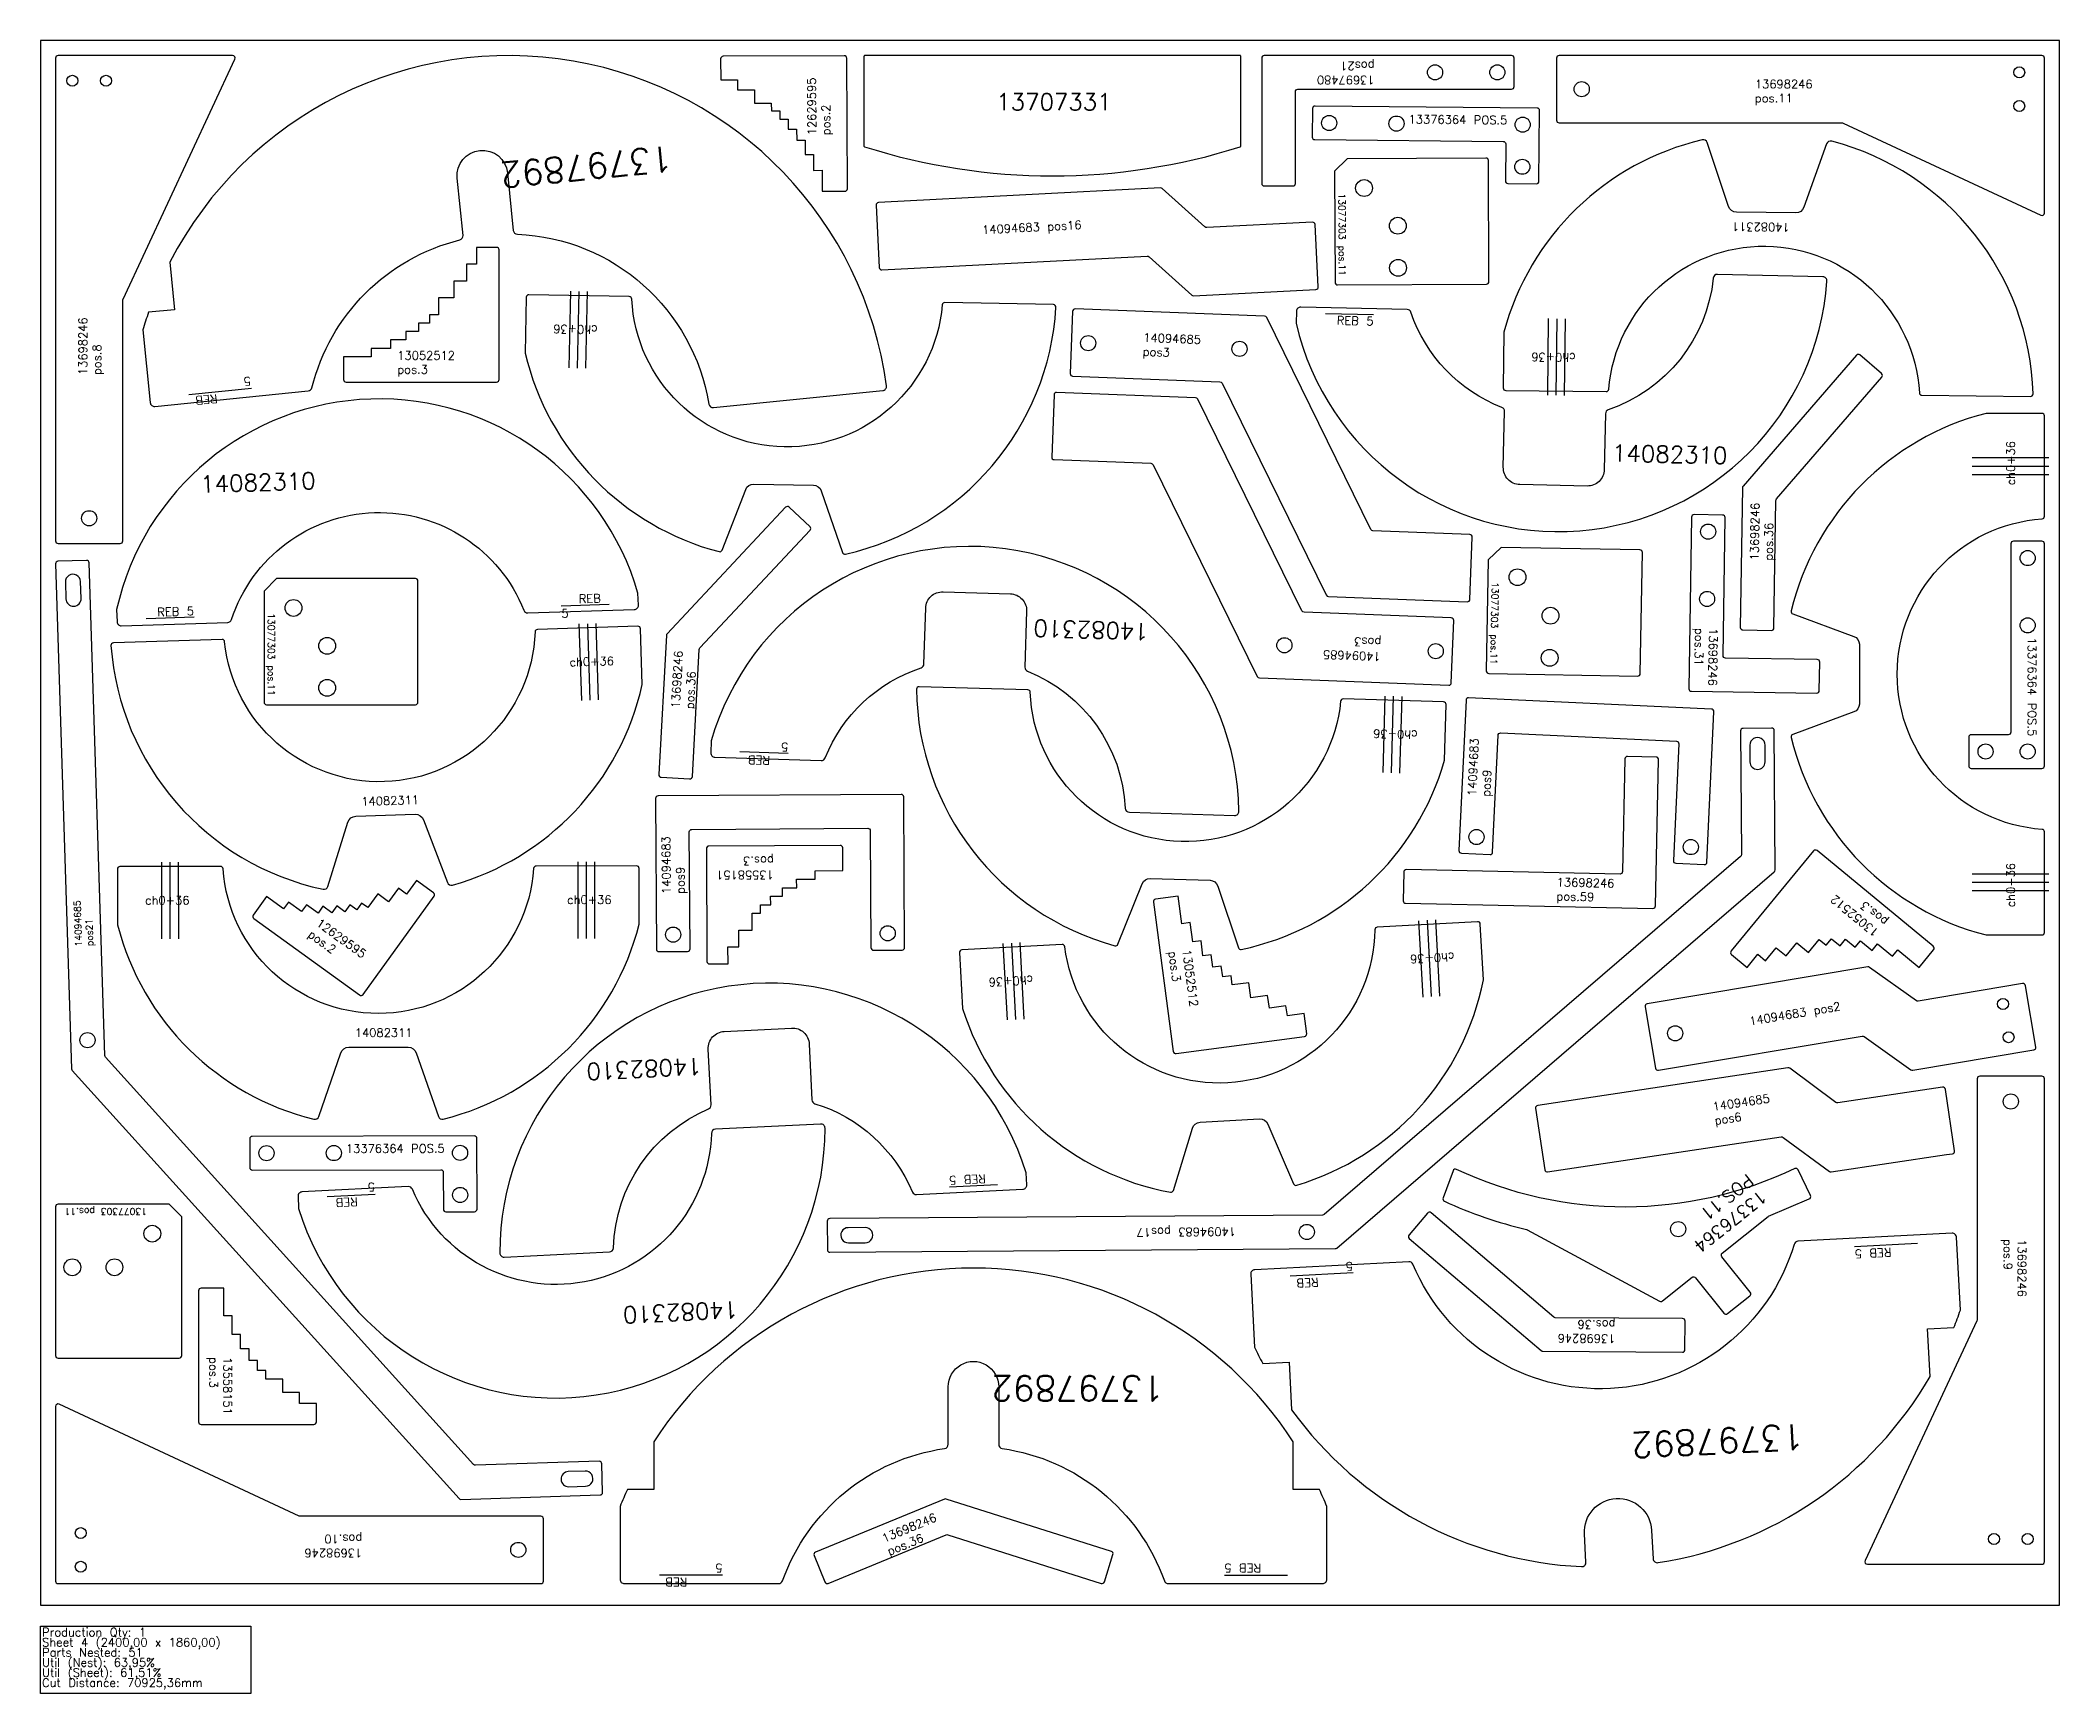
# Model space of a CAD drawing. Header units: millimetres. Extents: x 7560 to 9960, y -105 to 1860.
import ezdxf

# ---------------------------------------------------------------- set-up
doc = ezdxf.new("R2010")
doc.units = ezdxf.units.MM
for name, color, linetype in [('12629595', 7, 'Continuous'), ('13052512', 7, 'Continuous'), ('13376364v01', 7, 'Continuous'), ('13558151', 7, 'Continuous'), ('13697480v0', 7, 'Continuous'), ('13698246V02', 7, 'Continuous'), ('13707303', 7, 'Continuous'), ('13707331', 7, 'Continuous'), ('13797892', 7, 'Continuous'), ('14082310', 7, 'Continuous'), ('14082311', 7, 'Continuous'), ('14094683V0', 7, 'Continuous'), ('14094685v0', 7, 'Continuous'), ('Chanfro', 7, 'Continuous'), ('Rebaixo', 7, 'Continuous'), ('sheet', 24, 'Continuous'), ('Stats', 7, 'Continuous'), ('Texto', 7, 'Continuous')]:
    doc.layers.add(name, color=color, linetype=linetype)
doc.styles.get("Standard").update_dxf_attribs({"font": 'txt.shx'})

msp = doc.modelspace()

# ---------------------------------------------------------------- linework, layer by layer
at = {"layer": '12629595', "color": 2}
for points in [[(8516.2, 1680.7, 0.414214), (8519.2, 1683.7), (8518.5, 1838.7, 0.414214), (8515.5, 1841.7), (8371.5, 1841.1, 0.414214), (8368.5, 1838.1), (8368.6, 1813.1), (8388.6, 1813.1), (8388.6, 1801.1), (8408.6, 1801.2), (8408.7, 1785.2), (8428.7, 1785.3), (8428.8, 1776.3), (8438.8, 1776.4), (8438.8, 1766.4), (8448.8, 1766.4), (8448.8, 1754.4), (8458.8, 1754.5), (8458.9, 1741.5), (8468.9, 1741.5), (8469, 1724.5), (8479, 1724.5), (8479.1, 1705.5), (8489.1, 1705.6), (8489.2, 1680.6)], [(7813.1, 820.4, 0.414214), (7813.7, 816.2), (7939.3, 725.4, 0.414214), (7943.5, 726.1), (8027.9, 842.7, 0.414214), (8027.2, 846.9), (8007, 861.6), (7995.3, 845.4), (7985.5, 852.4), (7973.8, 836.2), (7960.9, 845.6), (7949.1, 829.4), (7941.8, 834.6), (7936, 826.5), (7927.9, 832.4), (7922, 824.3), (7912.3, 831.3), (7906.4, 823.2), (7895.9, 830.8), (7890, 822.7), (7876.3, 832.7), (7870.4, 824.6), (7855, 835.7), (7849.1, 827.6), (7828.9, 842.3)]]:
    msp.add_lwpolyline(points, format="xyb", close=True, dxfattribs=at)
at = {"layer": '13052512', "color": 2}
for points in [[(8102.3, 1453.9, 0.414214), (8105.3, 1456.9), (8105.3, 1610.9, 0.414214), (8102.3, 1613.9), (8078.3, 1613.9), (8078.3, 1593.9), (8066.3, 1593.9), (8066.3, 1573.9), (8051.3, 1573.9), (8051.3, 1553.9), (8033.3, 1553.9), (8033.3, 1533.9), (8022.3, 1533.9), (8022.3, 1523.9), (8009.3, 1523.9), (8009.3, 1513.9), (7994.3, 1513.9), (7994.3, 1503.9), (7976.3, 1503.9), (7976.3, 1493.9), (7953.3, 1493.9), (7953.3, 1483.9), (7920.3, 1483.9), (7920.3, 1456.9, 0.414214), (7923.3, 1453.9)], [(9671.7, 897, 0.414214), (9667.4, 896.6), (9569.6, 777.7, 0.414214), (9570, 773.5), (9588.5, 758.2), (9601.2, 773.7), (9610.5, 766), (9623.2, 781.5), (9634.8, 771.9), (9647.5, 787.4), (9661.4, 776), (9674.1, 791.4), (9682.6, 784.4), (9689, 792.1), (9699, 783.9), (9705.4, 791.6), (9716.9, 782.1), (9723.3, 789.8), (9737.2, 778.3), (9743.5, 786.1), (9761.3, 771.5), (9767.7, 779.2), (9793.1, 758.2), (9810.3, 779.1, 0.414214), (9809.9, 783.3)], [(8906.5, 658.4, 0.414214), (8909.8, 655.8), (9062.5, 676.1, 0.414214), (9065.1, 679.4), (9061.9, 703.2), (9042.1, 700.6), (9040.5, 712.5), (9020.7, 709.9), (9018.7, 724.7), (8998.9, 722.1), (8996.5, 739.9), (8976.7, 737.3), (8975.3, 748.2), (8965.3, 746.9), (8963.6, 759.8), (8953.7, 758.5), (8951.7, 773.3), (8941.8, 772), (8939.5, 789.9), (8929.6, 788.6), (8926.5, 811.4), (8916.6, 810), (8912.3, 842.8), (8885.5, 839.2, 0.414214), (8882.9, 835.8)]]:
    msp.add_lwpolyline(points, format="xyb", close=True, dxfattribs=at)
at = {"layer": '13376364v01', "color": 2}
for points in [[(9304.2, 1689.9), (9338.2, 1689.6, 0.414214), (9341.2, 1692.6), (9342, 1776.6, 0.414214), (9339, 1779.6), (9075, 1782, 0.414214), (9072, 1779), (9071.7, 1745, 0.414214), (9074.7, 1742), (9298.7, 1740, -0.414214), (9301.6, 1737), (9301.2, 1693, 0.414214)], [(9852, 1031.7), (9852, 997.7, 0.414214), (9855, 994.7), (9939, 994.7, 0.414214), (9942, 997.7), (9942, 1261.7, 0.414214), (9939, 1264.7), (9905, 1264.7, 0.414214), (9902, 1261.7), (9902, 1037.7, -0.414214), (9899, 1034.7), (9855, 1034.7, 0.414214)], [(8042, 467.7), (8076, 467.8, 0.414214), (8079, 470.8), (8078.8, 554.8, 0.414214), (8075.8, 557.8), (7811.8, 557.3, 0.414214), (7808.8, 554.3), (7808.9, 520.3, 0.414214), (7811.9, 517.3), (8035.9, 517.7, -0.414214), (8038.9, 514.7), (8039, 470.7, 0.414214)], [(9592.3, 372.1), (9558.6, 414.3, -0.414214), (9559, 418.5), (9613.4, 462, -0.067841), (9614.1, 462.4), (9662.4, 483, 0.427204), (9663.9, 487), (9649.2, 517.6, 0.413377), (9645.2, 519, -0.224886), (9243.1, 518.1, 0.440729), (9239, 516.4), (9227.2, 484.1, 0.389935), (9228.7, 480.4, 0.050716), (9326.3, 446.7, -0.065866), (9327, 446.4), (9484.6, 361.4, 0.30081), (9487.9, 361.7), (9523.1, 389.8, -0.414214), (9527.3, 389.3), (9561, 347.1, 0.414214), (9565.3, 346.7), (9591.8, 367.9, 0.414214)]]:
    msp.add_lwpolyline(points, format="xyb", close=True, dxfattribs=at)
for centre in [(9091.8, 1761.8), (9171.8, 1761.1), (9321.8, 1759.8), (9321.4, 1709.8), (9922, 1244.7), (9922, 1164.7), (9872, 1014.7), (9922, 1014.7), (7828.8, 537.4), (7908.8, 537.5), (8058.8, 537.7), (8058.9, 487.7), (9506.7, 447.1)]:
    msp.add_circle(centre, 9, dxfattribs=at)
at = {"layer": '13558151', "color": 2}
for points in [[(8513.8, 873.2), (8513.6, 900.2, 0.414214), (8510.6, 903.2), (8354.6, 902.3, 0.414214), (8351.6, 899.3), (8352.3, 765.3, 0.414214), (8355.3, 762.3), (8377.3, 762.5), (8377.2, 782.5), (8390.2, 782.5), (8390.1, 802.5), (8406.1, 802.6), (8406, 822.6), (8416, 822.7), (8416, 832.7), (8428, 832.7), (8427.9, 842.7), (8441.9, 842.8), (8441.9, 852.8), (8458.9, 852.9), (8458.8, 862.9), (8480.8, 863), (8480.8, 873)], [(7778, 376.9), (7751, 376.9, 0.414214), (7748, 373.9), (7748, 217.9, 0.414214), (7751, 214.9), (7885, 214.9, 0.414214), (7888, 217.9), (7888, 239.9), (7868, 239.9), (7868, 252.9), (7848, 252.9), (7848, 268.9), (7828, 268.9), (7828, 278.9), (7818, 278.9), (7818, 290.9), (7808, 290.9), (7808, 304.9), (7798, 304.9), (7798, 321.9), (7788, 321.9), (7788, 343.9), (7778, 343.9)]]:
    msp.add_lwpolyline(points, format="xyb", close=True, dxfattribs=at)
at = {"layer": '13697480v0', "color": 2}
msp.add_lwpolyline([(9014.7, 1687), (9048.7, 1687, 0.414214), (9051.7, 1690), (9051.7, 1799, -0.414214), (9054.7, 1802), (9308.7, 1802, 0.414214), (9311.7, 1805), (9311.7, 1839, 0.414214), (9308.7, 1842), (9014.7, 1842, 0.414214), (9011.7, 1839), (9011.7, 1690, 0.414214)], format="xyb", close=True, dxfattribs=at)
for centre in [(9217.7, 1822), (9291.7, 1822)]:
    msp.add_circle(centre, 9, dxfattribs=at)
at = {"layer": '13698246V02', "color": 2}
for points in [[(7658, 1265), (7658, 1551.3, -0.109518), (7658.3, 1552.6), (7791.2, 1837.7, 0.548619), (7788.5, 1842), (7581, 1842, 0.414214), (7578, 1839), (7578, 1265, 0.414214), (7581, 1262), (7655, 1262, 0.414214)], [(9362, 1765, 0.414214), (9365, 1762), (9701.3, 1762, -0.109518), (9702.6, 1761.7), (9937.7, 1652.1, 0.548619), (9942, 1654.8), (9942, 1839, 0.414214), (9939, 1842), (9365, 1842, 0.414214), (9362, 1839)], [(9583.5, 1159.3), (9617.5, 1158.7, 0.414214), (9620.5, 1161.7), (9622.8, 1313, -0.176327), (9623.5, 1314.9), (9748.7, 1459.7, 0.414214), (9748.4, 1463.9), (9722.7, 1486.1, 0.414214), (9718.4, 1485.8), (9583.7, 1330.1, 0.176327), (9583, 1328.2), (9580.5, 1162.3, 0.414214)], [(8297.8, 984.1), (8331.7, 982.2, 0.414214), (8334.9, 985.1), (8343.2, 1136.2, -0.176327), (8344, 1138.1), (8474.9, 1277.7, 0.414214), (8474.8, 1281.9), (8450, 1305.2, 0.414214), (8445.7, 1305), (8304.9, 1154.8, 0.176327), (8304.1, 1152.9), (8294.9, 987.3, 0.414214)], [(9674.4, 1087.1), (9674.9, 1121.1, 0.414214), (9672, 1124.1), (9563, 1125.8, -0.414214), (9560, 1128.8), (9562.5, 1292.8, 0.414214), (9559.5, 1295.8), (9525.5, 1296.3, 0.414214), (9522.5, 1293.4), (9519.4, 1089.4, 0.414214), (9522.4, 1086.4), (9671.4, 1084.1, 0.414214)], [(9180.5, 871.4), (9179.8, 837.4, 0.414214), (9182.7, 834.4), (9476.6, 828.2, 0.414214), (9479.7, 831.2), (9483.3, 1005.1, 0.414214), (9480.4, 1008.2), (9446.4, 1008.9, 0.414214), (9443.4, 1006), (9440.5, 872, -0.414214), (9437.5, 869.1), (9183.5, 874.4, 0.414214)], [(9865, 628.8, 0.414214), (9862, 625.8), (9862, 339.5, -0.109518), (9861.7, 338.2), (9728.8, 53.1, 0.548619), (9731.5, 48.8), (9939, 48.8, 0.414214), (9942, 51.8), (9942, 625.8, 0.414214), (9939, 628.8)], [(9514.7, 303.8), (9514.9, 337.8, 0.414214), (9511.9, 340.8), (9360.6, 341.8, -0.176327), (9358.7, 342.6), (9212.9, 466.6, 0.414214), (9208.7, 466.2), (9186.7, 440.3, 0.414214), (9187, 436.1), (9343.8, 302.7, 0.176327), (9345.7, 301.9), (9511.7, 300.8, 0.414214)], [(8158, 102.8, 0.414214), (8155, 105.8), (7868.7, 105.8, -0.109518), (7867.4, 106.1), (7582.3, 239, 0.548619), (7578, 236.3), (7578, 28.8, 0.414214), (7581, 25.8), (8155, 25.8, 0.414214), (8158, 28.8)], [(8479.6, 59.1), (8492.5, 27.7, 0.414214), (8496.4, 26), (8636.4, 83.7, -0.176327), (8638.4, 83.8), (8820.8, 25.9, 0.414214), (8824.6, 27.9), (8834.8, 60.3, 0.414214), (8832.9, 64.1), (8636.6, 126.3, 0.176327), (8634.6, 126.2), (8481.2, 63, 0.414214)]]:
    msp.add_lwpolyline(points, format="xyb", close=True, dxfattribs=at)
for centre, radius in [((9912, 1822), 6.5), ((7598, 1812), 6.5), ((7638, 1812), 6.5), ((9392, 1802), 9), ((9912, 1782), 6.5), ((7618, 1292), 9), ((9542.2, 1276.1), 9), ((9541, 1196.1), 9), ((9902, 598.8), 9), ((7608, 85.8), 6.5), ((8128, 65.8), 9), ((9882, 78.8), 6.5), ((9922, 78.8), 6.5), ((7608, 45.8), 6.5)]:
    msp.add_circle(centre, radius, dxfattribs=at)
at = {"layer": '13707303', "color": 2}
for points in [[(9101.8, 1569.4), (9278.8, 1570.2, 0.414214), (9281.7, 1573.2), (9281.1, 1717.2, 0.414214), (9278.1, 1720.2), (9113.1, 1719.4), (9098.2, 1704.4), (9098.8, 1572.4, 0.414214)], [(9281.6, 1107.5), (9458.5, 1104.4, 0.414214), (9461.6, 1107.3), (9464.1, 1251.3, 0.414214), (9461.2, 1254.3), (9296.2, 1257.2), (9280.9, 1242.5), (9278.6, 1110.5, 0.414214)], [(7828.8, 1070.4), (8005.8, 1070.4, 0.414214), (8008.8, 1073.4), (8008.8, 1217.4, 0.414214), (8005.8, 1220.4), (7840.8, 1220.4), (7825.8, 1205.4), (7825.8, 1073.4, 0.414214)], [(7578, 473.7), (7578, 296.7, 0.414214), (7581, 293.7), (7725, 293.7, 0.414214), (7728, 296.7), (7728, 461.7), (7713, 476.7), (7581, 476.7, 0.414214)]]:
    msp.add_lwpolyline(points, format="xyb", close=True, dxfattribs=at)
for centre in [(9133.3, 1684.5), (9173.5, 1639.7), (9173.7, 1589.7), (9315.6, 1221.9), (7860.8, 1185.4), (9354.8, 1176.2), (7900.8, 1140.4), (9353.9, 1126.2), (7900.8, 1090.4), (7693, 441.7), (7598, 401.7), (7648, 401.7)]:
    msp.add_circle(centre, 10, dxfattribs=at)
at = {"layer": '13707331', "color": 2}
msp.add_lwpolyline([(8986.9, 1841, 0.414214), (8985.9, 1842), (8539.9, 1842, 0.414214), (8538.9, 1841), (8538.9, 1734.4, 0.327028), (8539.6, 1733.5, 0.15448), (8986.2, 1733.5, 0.327028), (8986.9, 1734.4)], format="xyb", close=True, dxfattribs=at)
at = {"layer": '13797892', "color": 2}
for points in [[(8058.6, 1622.9, 0.372992), (8062.4, 1628.2), (8055.5, 1696.4, -0.999994), (8115.2, 1702.4), (8122.1, 1634.2, 0.372992), (8126.9, 1629.7, -0.355713), (8354.5, 1427.7, 0.396454), (8360, 1423.5), (8561.2, 1443.8, 0.424056), (8565.6, 1449.4, 0.733904), (7713.9, 1596.2), (7719.5, 1539.9), (7688.5, 1536.8, 0.01219), (7681.8, 1515.8), (7690.5, 1429.5, 0.414214), (7695.9, 1425), (7878.4, 1443.4, 0.31665), (7882.8, 1447.1, -0.277804)], [(9395.2, 84.9, -0.999993), (9475.1, 89), (9476.9, 55.3, 0.444), (9482.7, 50.7, 0.227443), (9806, 272), (9803.1, 328.5), (9834.3, 330.1, 0.01219), (9842, 350.8), (9837.4, 437.4, 0.414214), (9832.2, 442.2), (9649, 432.6, 0.31665), (9644.5, 429, -0.703876), (9191.4, 405.3, 0.31665), (9186.5, 408.4), (9003.3, 398.8, 0.414214), (8998.6, 393.6), (9003.1, 306.9, 0.01219), (9012.9, 287.2), (9044.1, 288.8), (9047.1, 232.3, 0.227443), (9391.8, 45.9, 0.444), (9397, 51.2)], [(8703.3, 186.3, -0.277804), (8895.9, 29.1, 0.31665), (8900.6, 25.8), (9084, 25.8, 0.414214), (9089, 30.8), (9089, 117.5, 0.01219), (9080.2, 137.8), (9049, 137.8), (9049, 194.4, 0.543172), (8289, 194.4), (8289, 137.8), (8257.8, 137.8, 0.01219), (8249, 117.5), (8249, 30.8, 0.414214), (8254, 25.8), (8437.4, 25.8, 0.31665), (8442.1, 29.1, -0.277804), (8634.7, 186.3, 0.372992), (8639, 191.3), (8639, 259.8, -1.000005), (8699, 259.8), (8699, 191.3, 0.372992)]]:
    msp.add_lwpolyline(points, format="xyb", close=True, dxfattribs=at)
at = {"layer": '14082310', "color": 2}
for points in [[(9298.8, 1352.6), (9300.3, 1419, 0.315274), (9297.1, 1423.8, -0.221647), (9189, 1536.8, 0.315274), (9184.4, 1540.2), (9058, 1543, 0.414214), (9052.9, 1538.1), (9052.6, 1523.7, 0.860964), (9683.5, 1573.8, 0.428236), (9678.6, 1579.1), (9553.4, 1581.9, 0.391251), (9548.3, 1577.4, -0.293684), (9423.6, 1421, 0.315274), (9420.3, 1416.3), (9418.8, 1349.9, -0.414214), (9398.3, 1330.3), (9318.3, 1332.1, -0.414214)], [(7650.6, 1183.4), (7651.1, 1169, 0.414214), (7656.2, 1164.2), (7782.6, 1168.2, 0.315274), (7787.2, 1171.6, -0.70014), (8134.7, 1182.6, 0.315274), (8139.5, 1179.5), (8265.9, 1183.5, 0.414214), (8270.8, 1188.6), (8270.3, 1203, 0.776218)], [(8612.3, 1185.3, -0.414214), (8632.9, 1204.6), (8712.9, 1202.2, -0.414214), (8732.2, 1181.5), (8730.2, 1115.1, 0.315274), (8733.3, 1110.3, -0.293684), (8849.4, 947.4, 0.391251), (8854.3, 942.6), (8979.4, 938.7, 0.428236), (8984.6, 943.8, 0.860964), (8357.3, 1027.5), (8356.8, 1013.2, 0.414214), (8361.7, 1008), (8488.1, 1004.1, 0.315274), (8492.9, 1007.2, -0.221647), (8606.8, 1114.3, 0.315274), (8610.2, 1118.9)], [(8473.8, 667.1), (8477.1, 600.7, 0.315274), (8480.6, 596.2, -0.221647), (8596.5, 491.2, 0.315274), (8601.3, 488.2), (8727.6, 494.5, 0.414214), (8732.4, 499.7), (8731.7, 514, 0.860964), (8106, 418.8, 0.428236), (8111.2, 413.8), (8236.3, 420, 0.391251), (8241.1, 424.8, -0.293684), (8354.1, 589.9, 0.315274), (8357.2, 594.7), (8353.9, 661.1, -0.414214), (8372.9, 682.1), (8452.8, 686.1, -0.414214)], [(8487.3, 572), (8362.3, 565.8, 0.391251), (8357.5, 560.9, -0.805939), (8002.1, 494.5, 0.315274), (7997.2, 497.6), (7870.9, 491.3, 0.414214), (7866.2, 486.1), (7866.9, 471.7, 0.860964), (8492.6, 567, 0.428236)]]:
    msp.add_lwpolyline(points, format="xyb", close=True, dxfattribs=at)
at = {"layer": '14082311', "color": 2}
for points in [[(9656, 1661.6, -0.319665), (9646.5, 1654.9), (9575.8, 1655.7, -0.319665), (9566.4, 1662.6), (9541.1, 1738.5, 0.387986), (9535.2, 1741.8, 0.276034), (9299.5, 1513.3), (9298.7, 1446.9, 0.414214), (9301.7, 1443.9), (9421.1, 1442.5, 0.394086), (9424.2, 1445.3, -0.933085), (9793.3, 1441, 0.394086), (9796.2, 1438.2), (9925.4, 1436.7, 0.42628), (9928.4, 1439.8, 0.333318), (9689.1, 1740.1, 0.387986), (9683.1, 1736.9)], [(8764.2, 1545.9), (8635, 1548.3, 0.394086), (8632, 1545.6, -0.933085), (8262.9, 1552.6, 0.394086), (8260, 1555.4), (8140.5, 1557.7, 0.414214), (8137.5, 1554.7), (8136.2, 1488.4, 0.277629), (8366.7, 1252.3, 0.380892), (8370.3, 1254.1), (8398.3, 1326.2, -0.314494), (8407.8, 1332.6), (8478.8, 1331.3, -0.314494), (8488.1, 1324.5), (8513.4, 1251.4, 0.380892), (8516.9, 1249.5, 0.334964), (8767.1, 1542.7, 0.42628)], [(9939.2, 922.2, -0.933085), (9939.2, 1291.3, 0.394086), (9942, 1294.3), (9942, 1413.7, 0.414214), (9939, 1416.7), (9872.6, 1416.7, 0.277629), (9640.9, 1181.8, 0.380892), (9642.8, 1178.3), (9715.4, 1151.6, -0.314494), (9722, 1142.2), (9722, 1071.2, -0.314494), (9715.4, 1061.8), (9642.8, 1035.1, 0.380892), (9640.9, 1031.6, 0.277629), (9872.6, 796.7), (9939, 796.7, 0.414214), (9942, 799.7), (9942, 919.2, 0.394086)], [(7925.6, 930.8, -0.319665), (7934.8, 937.9), (8005.6, 940.1, -0.319665), (8015.2, 933.7), (8043.8, 858.9, 0.387986), (8049.8, 855.9, 0.276034), (8275.4, 1094.3), (8273.3, 1160.7, 0.414214), (8270.3, 1163.6), (8150.9, 1159.8, 0.394086), (8148, 1156.9, -0.933085), (7779, 1145.3, 0.394086), (7776, 1148), (7646.8, 1143.9, 0.42628), (7643.9, 1140.7, 0.333318), (7896, 851, 0.387986), (7901.8, 854.4)], [(8604.4, 1091.8, 0.42628), (8601.3, 1088.8, 0.334964), (8837.2, 783.9, 0.380892), (8840.8, 785.7), (8869.6, 857.5, -0.314494), (8879.1, 863.8), (8950.2, 861.7, -0.314494), (8959.3, 854.9), (8983.9, 781.5, 0.380892), (8987.4, 779.5, 0.277629), (9228.9, 1004.3), (9230.8, 1070.6, 0.414214), (9227.9, 1073.7), (9108.5, 1077.2, 0.394086), (9105.4, 1074.5, -0.933085), (8736.5, 1085.2, 0.394086), (8733.6, 1088.1)], [(8146.2, 875.8, -0.933085), (7777.1, 875.4, 0.394086), (7774.1, 878.1), (7654.6, 878, 0.414214), (7651.6, 875), (7651.7, 808.6, 0.276034), (7885.1, 577.7, 0.387986), (7891, 580.9), (7917.1, 656.6, -0.319665), (7926.5, 663.3), (7997.3, 663.4, -0.319665), (8006.7, 656.7), (8033, 581.1, 0.387986), (8038.9, 577.9, 0.276034), (8271.7, 809.4), (8271.6, 875.8, 0.414214), (8268.6, 878.8), (8149.2, 878.6, 0.394086)], [(9146.2, 803, -0.933085), (8777.6, 782.8, 0.394086), (8774.5, 785.4), (8655.2, 778.9, 0.414214), (8652.4, 775.7), (8656, 709.4, 0.277629), (8903.2, 491, 0.380892), (8906.6, 493), (8929.3, 567, -0.314494), (8938.3, 574.1), (9009.2, 578, -0.314494), (9019, 571.9), (9049.6, 500.9, 0.380892), (9053.2, 499.2, 0.277629), (9275.1, 743.4), (9271.4, 809.7, 0.414214), (9268.3, 812.5), (9149, 806, 0.394086)]]:
    msp.add_lwpolyline(points, format="xyb", close=True, dxfattribs=at)
at = {"layer": '14094683V0', "color": 2}
for points in [[(9072, 1643.9), (8946.4, 1637.4, -0.198912), (8944.2, 1638.2), (8893.5, 1683.8, 0.198912), (8891.4, 1684.6), (8556.1, 1667.2, 0.414214), (8553.2, 1664), (8557.1, 1590.1, 0.414214), (8560.2, 1587.3), (8875.5, 1603.7, -0.198912), (8877.7, 1602.9), (8928.4, 1557.2, 0.198912), (8930.5, 1556.5), (9076.1, 1564, 0.414214), (9078.9, 1567.2), (9075.1, 1641.1, 0.414214)], [(9540.8, 883.3), (9549.2, 1062.1, 0.414214), (9546.3, 1065.2), (9257.6, 1078.7, 0.414214), (9254.5, 1075.9), (9246.1, 897.1, 0.414214), (9249, 893.9), (9283, 892.3, 0.414214), (9286.1, 895.2), (9292.6, 1034, -0.414214), (9295.7, 1036.9), (9504.5, 1027.1, -0.414214), (9507.4, 1024), (9500.9, 885.1, 0.414214), (9503.7, 882), (9537.7, 880.4, 0.414214)], [(8498.4, 419.6), (9099, 423.9, 0.177611), (9100.9, 424.6), (9620.9, 871.7, 0.220389), (9621.9, 874), (9620.8, 1039.6, 0.414214), (9617.7, 1042.6), (9583.7, 1042.3, 0.414214), (9580.8, 1039.3), (9581.8, 892.2, -0.220389), (9580.8, 889.9), (9086, 464.5, -0.177611), (9084, 463.8), (8498.2, 459.6, 0.414214), (8495.2, 456.6), (8495.4, 422.6, 0.414214)], [(9610, 1002.5), (9609.9, 1022.5, 1.000025), (9591.9, 1022.4), (9592, 1002.4, 0.999975)], [(8587.2, 781.9), (8586.1, 960.8, 0.414214), (8583.1, 963.8), (8294.1, 962, 0.414214), (8291.1, 958.9), (8292.2, 779.9, 0.414214), (8295.3, 777), (8329.3, 777.2, 0.414214), (8332.2, 780.2), (8331.3, 919.2, -0.414214), (8334.3, 922.2), (8543.3, 923.6, -0.414214), (8546.3, 920.6), (8547.2, 781.6, 0.414214), (8550.3, 778.6), (8584.3, 778.8, 0.414214)], [(9725.4, 676.5, -0.198912), (9727.7, 676), (9783.2, 636.4, 0.198912), (9785.5, 635.9), (9929.2, 660, 0.414214), (9931.7, 663.4), (9919.5, 736.4, 0.414214), (9916, 738.9), (9792, 718.1, -0.198912), (9789.7, 718.6), (9734.2, 758.2, 0.198912), (9731.9, 758.7), (9469.8, 714.8, 0.414214), (9467.4, 711.3), (9479.6, 638.4, 0.414214), (9483.1, 635.9)], [(8540.2, 448.9), (8520.2, 448.8, 1.000033), (8520.4, 430.8), (8540.4, 430.9, 1.00002)]]:
    msp.add_lwpolyline(points, format="xyb", close=True, dxfattribs=at)
for centre, radius in [((9266.9, 913.1), 9), ((9521.6, 901.2), 9), ((8312.1, 797.1), 9), ((8567.1, 798.7), 9), ((9892.7, 714.7), 6.5), ((9503.1, 679.8), 9), ((9899.3, 675.2), 6.5), ((9065.3, 443.7), 9)]:
    msp.add_circle(centre, radius, dxfattribs=at)
at = {"layer": '14094685v0', "color": 2}
for points in [[(8962, 1454.2, -0.275591), (8964.6, 1452.5), (9088.3, 1200.8, 0.275591), (9090.9, 1199.1), (9256, 1192.7, 0.414214), (9259.1, 1195.6), (9261.9, 1269.6, 0.414214), (9259.1, 1272.7), (9143.9, 1277.1, -0.275591), (9141.3, 1278.8), (9017.6, 1530.6, 0.275591), (9015, 1532.2), (8790, 1540.9, 0.414214), (8786.9, 1538), (8784, 1464, 0.414214), (8786.9, 1460.9)], [(9061.9, 1180.2, -0.275591), (9059.3, 1181.8), (8935.6, 1433.6, 0.275591), (8933, 1435.3), (8767.9, 1441.6, 0.414214), (8764.8, 1438.8), (8762, 1364.8, 0.414214), (8764.8, 1361.7), (8880, 1357.3, -0.275591), (8882.5, 1355.6), (9006.3, 1103.8, 0.275591), (9008.9, 1102.2), (9233.9, 1093.5, 0.414214), (9237, 1096.4), (9239.9, 1170.3, 0.414214), (9237, 1173.5)], [(7614.9, 1241.9), (7580.9, 1240.9, 0.414214), (7578, 1237.8), (7597.1, 637.5, 0.177611), (7597.9, 635.6), (8057.6, 126.8, 0.220389), (8059.9, 125.8), (8225.4, 131.1, 0.414214), (8228.3, 134.2), (8227.3, 168.1, 0.414214), (8224.2, 171.1), (8077.2, 166.4, -0.220389), (8074.9, 167.4), (7637.4, 651.5, -0.177611), (7636.6, 653.4), (7618, 1239, 0.414214)], [(7608.4, 1196.7), (7607.7, 1216.7, 1.000007), (7589.7, 1216.1), (7590.4, 1196.1, 0.999993)], [(9825.7, 535.6), (9832.6, 536.6, 0.414214), (9835.2, 540), (9824.2, 613.2, 0.414214), (9820.8, 615.8), (9696.4, 597.1, -0.198912), (9694.2, 597.7), (9639.3, 638.2, 0.198912), (9637.1, 638.8), (9339.7, 594.1, 0.414214), (9337.1, 590.7), (9348.1, 517.5, 0.414214), (9351.5, 515), (9629.2, 556.7, -0.198912), (9631.4, 556.1), (9686.3, 515.6, 0.198912), (9688.5, 515)], [(8188.1, 140.9), (8208.1, 141.5, 1.000029), (8207.5, 159.5), (8187.5, 158.9, 0.999971)]]:
    msp.add_lwpolyline(points, format="xyb", close=True, dxfattribs=at)
for centre in [(8805.4, 1500.2), (8985.3, 1493.3), (9038.6, 1141), (9218.5, 1134.1), (7616, 671.7)]:
    msp.add_circle(centre, 9, dxfattribs=at)
at = {"layer": 'Chanfro', "color": 2}
for p, q in [((8188.5, 1470.8), (8190.3, 1561.8)), ((8198.5, 1470.6), (8200.3, 1561.6)), ((8208.5, 1470.4), (8210.3, 1561.4)), ((9352.3, 1529.3), (9351.3, 1438.3)), ((9362.3, 1529.2), (9361.3, 1438.2)), ((9372.3, 1529.1), (9371.3, 1438.1)), ((9856, 1364.1), (9947, 1364.1)), ((9856, 1354.1), (9947, 1354.1)), ((9856, 1344.1), (9947, 1344.1)), ((8203.4, 1075.4), (8200.5, 1166.4)), ((8213.4, 1075.7), (8210.5, 1166.7)), ((8223.4, 1076.1), (8220.5, 1167)), ((9155.8, 989.8), (9158.4, 1080.7)), ((9165.8, 989.5), (9168.4, 1080.4)), ((9175.8, 989.2), (9178.4, 1080.2)), ((7704.4, 792.1), (7704.2, 883.1)), ((7714.4, 792.1), (7714.2, 883.1)), ((7724.4, 792.1), (7724.2, 883.1)), ((8199.1, 792.7), (8199, 883.7)), ((8209.1, 792.7), (8209, 883.7)), ((8219.1, 792.7), (8219, 883.7)), ((9856, 869.4), (9947, 869.4)), ((9856, 859.4), (9947, 859.4)), ((9856, 849.4), (9947, 849.4)), ((9203.4, 722.8), (9198.5, 813.7)), ((9213.4, 723.4), (9208.5, 814.2)), ((9223.4, 723.9), (9218.4, 814.8)), ((8709.5, 695.7), (8704.5, 786.6)), ((8719.4, 696.3), (8714.5, 787.1)), ((8729.4, 696.8), (8724.4, 787.7))]:
    msp.add_line(p, q, dxfattribs=at)
at = {"layer": 'Rebaixo', "color": 2}
for p, q in [((9144.7, 1533.7), (9087.5, 1535)), ((7811.1, 1446.4), (7736.5, 1438.9)), ((8178.8, 1188.1), (8236, 1189.9)), ((7742.8, 1174.3), (7685.6, 1172.5)), ((8448.7, 1012.6), (8391.5, 1014.4)), ((7958.1, 488.3), (7900.9, 485.4)), ((8640.5, 497.5), (8697.6, 500.3)), ((9716.1, 426.3), (9791, 430.2)), ((9120.4, 395.1), (9045.5, 391.2)), ((8370.7, 35.6), (8295.7, 35.6)), ((8967.3, 35.6), (9042.3, 35.6))]:
    msp.add_line(p, q, dxfattribs=at)
at = {"layer": 'sheet', "color": 7}
msp.add_lwpolyline([(7560, 0), (9960, 0), (9960, 1860), (7560, 1860)], close=True, dxfattribs=at)
at = {"layer": 'Stats', "color": 151}
msp.add_lwpolyline([(7560, -25), (7810, -25), (7810, -105), (7560, -105), (7560, -25)], close=True, dxfattribs=at)

# ---------------------------------------------------------------- texts
at = {"layer": 'Chanfro', "color": 2, "char_height": 10, "width": 68.193}
for insert, attachment_point, rotation in [((8222.2, 1511), 1, 178.9166), ((9384.8, 1488), 7, 179.3453), ((9896.9, 1331.1), 1, 90), ((8189.1, 1115.9), 7, 1.811), ((9144, 1031), 3, 178.3371), ((9896.9, 882.3), 3, 90), ((7737.2, 833), 9, 0.0752), ((8186.1, 833.6), 7, 0.0752), ((9188.3, 762.9), 3, 183.1394), ((8740.1, 738.3), 1, 183.1394)]:
    msp.add_mtext('ch0+36', dxfattribs=dict(at, insert=insert, attachment_point=attachment_point, rotation=rotation))
at = {"layer": 'Rebaixo', "color": 2, "char_height": 10}
for s, insert, width, attachment_point, rotation in [('REB 5', (9144.4, 1521.2), 57.203, 9, 358.7201), ('{\\W4.673989; }REB 5', (7809.7, 1460.2), 75, 7, 185.7517), ('{\\W2.381369; }REB 5', (8178.5, 1200.5), 57.203, 1, 1.811), ('REB 5', (7742.4, 1186.8), 57.203, 3, 1.811), ('{\\W2.381369; }REB 5', (8449.1, 1025.1), 57.203, 7, 178.2147), ('REB 5', (8639.9, 510), 57.203, 9, 182.842), ('{\\W2.381369; }REB 5', (7958.7, 475.8), 57.203, 1, 182.8422), ('REB 5', (9716.8, 412.5), 75, 3, 182.9945), ('{\\W4.673989; }REB 5', (9121.1, 381.3), 75, 1, 182.9945), ('{\\W4.673989; }REB 5', (8370.7, 49.4), 75, 7, 180), ('REB 5', (8967.3, 49.4), 75, 9, 180)]:
    msp.add_mtext(s, dxfattribs=dict(at, insert=insert, width=width, attachment_point=attachment_point, rotation=rotation))
at = {"layer": 'Stats', "color": 60}
for s, p in [('Sheet 4 (2400,00 x 1860,00)', (7562, -49)), ('Production Qty: 1', (7562, -37)), ('Parts Nested: 51', (7562, -61)), ('Util (Nest): 63,95%', (7562, -73)), ('Cut Distance: 70925,36mm', (7562, -97)), ('Util (Sheet): 61,51%', (7562, -85))]:
    msp.add_text(s, height=10, dxfattribs=at).set_placement(p)
at = {"layer": 'Texto', "color": 2}
for s, insert, char_height, width, attachment_point, rotation in [('13697480\\Ppos21', (9145.8, 1807.8), 10, 48.81, 1, 180), ('12629595 pos.2', (8472, 1747.2), 10, 73.532, 1, 90.25), ('13376364 POS.5', (9186.3, 1771.3), 10, 165.283, 1, 359.4868), ('13797892', (8309.8, 1735), 30, 217.968, 7, 185.7517), ('13077303 pos.11', (9111, 1678.1), 8, 135.943, 1, 270.25), ('14094683 pos16', (8679.1, 1639.8), 10, 197.228, 1, 2.9739), ('14082311', (9639.1, 1632.8), 10, 129.252, 1, 179.3453), ('13698246\\Ppos.8', (7605.5, 1462.2), 10, 746.09, 1, 90), ('14094685\\Ppos3', (8871.1, 1511.9), 10, 75.622, 1, 357.8038), ('14082310', (9564.9, 1356.5), 20, 147.717, 9, 358.7201), ('{\\W1.789706; }14082310', (7749.7, 1342.4), 20, 147.717, 1, 1.811), ('13698246\\Ppos.36', (9592.2, 1241.9), 10, 746.09, 1, 89.1403), ('13077303 pos.11', (9293.2, 1216), 8, 135.943, 1, 268.9915), ('13077303 pos.11', (7838.5, 1179.1), 8, 135.943, 1, 270), ('{\\W1.789706; }14082310', (8877.8, 1167.2), 20, 147.717, 7, 178.2147), ('14094685\\Ppos3', (9152.8, 1122.5), 10, 75.622, 1, 177.8038), ('13698246\\Ppos.31', (9553.5, 1161.3), 10, 746.09, 1, 269.1411), ('13698246\\Ppos.36', (8309.8, 1066.4), 10, 746.09, 1, 86.8387), ('13376364 POS.5', (9932.3, 1150.3), 10, 165.283, 1, 270), ('14094683 \\Ppos9', (9256.4, 962.1), 10, 197.228, 1, 87.3189), ('14082311', (7941.3, 960.3), 10, 129.252, 1, 1.811), ('14094683 \\Ppos9', (8299, 845.4), 10, 197.228, 1, 90.3714), ('13558151 \\P{\\W2.994006; }pos.3', (8431.8, 863.2), 10, 55.861, 1, 180.2973), ('13698246\\Ppos.59', (9362.4, 864.5), 10, 746.09, 1, 358.8001), ('13052512 pos.3', (9739.6, 793.7), 10, 101.627, 1, 140.553), ('14094685\\Ppos21', (7601.4, 782.8), 8, 75.622, 1, 91.8164), ('12629595 pos.2', (7892.8, 816.9), 10, 73.532, 1, 324.1293), ('13052512 pos.3', (8927.3, 780.2), 10, 101.627, 1, 277.5613), ('14094683 pos2', (9590.4, 699.1), 10, 197.228, 1, 9.5145), ('14082311', (7933.7, 685.5), 10, 129.252, 1, 0.0752), ('14082310', (8208.6, 644.1), 20, 147.717, 9, 182.842), ('14094685\\Ppos6', (9546.8, 597.5), 10, 75.622, 1, 8.531), ('13376364 POS.5', (7923.2, 547.8), 10, 165.283, 1, 0.092), ('13376364 POS.11', (9613.5, 482.4), 15, 171.219, 1, 218.6371), ('13077303 pos.11', (7686.7, 463.9), 8, 135.943, 1, 180), ('14094683 pos17', (8981.1, 439.1), 10, 197.228, 1, 180.405), ('13698246\\Ppos.9', (9920.2, 435.1), 10, 746.09, 1, 270), ('{\\W1.789706; }14082310', (8389.9, 341.7), 20, 147.717, 1, 182.8422), ('13698246\\Ppos.36', (9431.9, 311.8), 10, 746.09, 1, 179.6064), ('13558151 \\P{\\W2.994006; }pos.3', (7787.6, 294.9), 10, 55.861, 1, 270), ('13797892', (8895.8, 272.8), 30, 217.968, 7, 180), ('13797892', (9657.1, 185.7), 30, 217.968, 1, 182.9945), ('13698246\\Ppos.36', (8559, 83.7), 10, 746.09, 1, 22.4001), ('13698246\\Ppos.10', (7942.5, 57), 10, 746.09, 1, 180)]:
    msp.add_mtext(s, dxfattribs=dict(at, insert=insert, char_height=char_height, width=width, attachment_point=attachment_point, rotation=rotation))
at = {"layer": 'Texto', "color": 2, "attachment_point": 1}
for s, insert, char_height, width in [('13698246\\Ppos.11', (9597.8, 1813.1), 10, 746.09), ('13707331', (8696.1, 1796.9), 20, 377.461), ('13052512 pos.3', (7984.2, 1490.5), 10, 101.627)]:
    msp.add_mtext(s, dxfattribs=dict(at, insert=insert, char_height=char_height, width=width))

doc.saveas('drawing.dxf')
